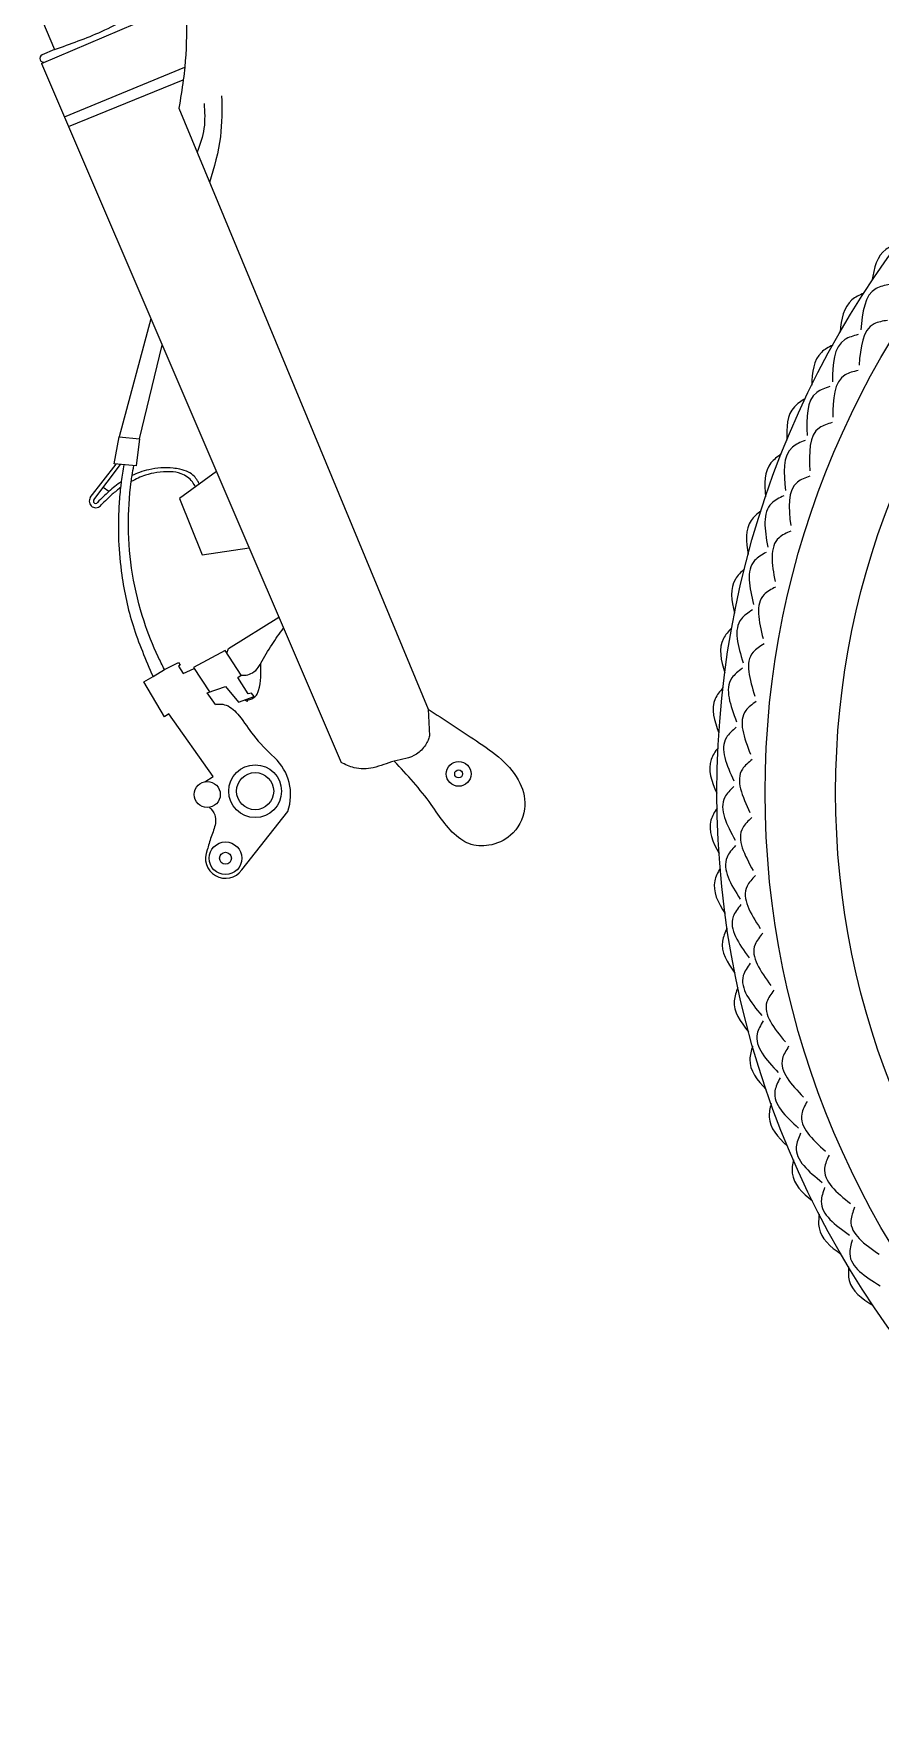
# Model space of a CAD drawing. Header units: millimetres. Extents: x -1429 to 1321, y -166 to 996.
# Drawn here: x 378 to 693, y -61 to 564 of the extents above; entities that cross this region are included whole.
import ezdxf

# ---------------------------------------------------------------- set-up
doc = ezdxf.new("R2010")
doc.units = ezdxf.units.MM
doc.layers.add('ceco.net 419 bike wheels', color=7, linetype='Continuous')
doc.layers.add('ceco.net 419 frame', color=7, linetype='Continuous')

msp = doc.modelspace()

# ---------------------------------------------------------------- linework, layer by layer
at = {"layer": 'ceco.net 419 bike wheels'}
for radius in [342.61, 324.72, 298.54]:
    msp.add_circle((974.58, 281.62), radius, dxfattribs=at)
for points, knots in [([(699.24, 485.51), (697.57, 484.93), (691.85, 482.65), (690.25, 476.51), (689.53, 471.69)], [1.290026, 1.290026, 1.290026, 1.290026, 6.384144, 19.446481, 19.446481, 19.446481, 19.446481]), ([(696.14, 470.32), (694.32, 469.96), (686.86, 468.48), (686.05, 459.92), (685.43, 453.45)], [0, 0, 0, 0, 5.278026, 21.651368, 21.651368, 21.651368, 21.651368]), ([(686.5, 467.06), (684.87, 466.38), (679.31, 463.73), (678.11, 457.5), (677.71, 452.64)], [1.290026, 1.290026, 1.290026, 1.290026, 6.384144, 19.446481, 19.446481, 19.446481, 19.446481]), ([(695.28, 456.99), (693.52, 456.7), (686.08, 455.47), (685.31, 446.89), (684.73, 440.33)], [0, 0, 0, 0, 5.072032, 21.445374, 21.445374, 21.445374, 21.445374]), ([(684.4, 451.7), (682.61, 451.22), (675.26, 449.27), (675.01, 440.67), (674.82, 434.17)], [0, 0, 0, 0, 5.278026, 21.651368, 21.651368, 21.651368, 21.651368]), ([(674.99, 447.82), (673.41, 447.03), (668.03, 444.03), (667.25, 437.73), (667.16, 432.86)], [1.290026, 1.290026, 1.290026, 1.290026, 6.384144, 19.446481, 19.446481, 19.446481, 19.446481]), ([(684.41, 438.34), (682.67, 437.94), (675.33, 436.23), (675.12, 427.61), (674.97, 421.04)], [0, 0, 0, 0, 5.072032, 21.445374, 21.445374, 21.445374, 21.445374]), ([(673.89, 432.36), (672.14, 431.77), (664.93, 429.33), (665.25, 420.74), (665.48, 414.24)], [0, 0, 0, 0, 5.278026, 21.651368, 21.651368, 21.651368, 21.651368]), ([(664.76, 427.87), (663.23, 426.98), (658.07, 423.63), (657.69, 417.3), (657.93, 412.43)], [1.290026, 1.290026, 1.290026, 1.290026, 6.384144, 19.446481, 19.446481, 19.446481, 19.446481]), ([(674.78, 419.03), (673.08, 418.51), (665.86, 416.33), (666.22, 407.72), (666.49, 401.14)], [0, 0, 0, 0, 5.072032, 21.445374, 21.445374, 21.445374, 21.445374]), ([(664.68, 412.37), (662.97, 411.66), (655.94, 408.76), (656.81, 400.21), (657.47, 393.74)], [0, 0, 0, 0, 5.278026, 21.651368, 21.651368, 21.651368, 21.651368]), ([(655.86, 407.3), (654.39, 406.31), (649.46, 402.62), (649.5, 396.28), (650.05, 391.44)], [1.290026, 1.290026, 1.290026, 1.290026, 6.384144, 19.446481, 19.446481, 19.446481, 19.446481]), ([(666.44, 399.13), (664.77, 398.5), (657.71, 395.85), (658.63, 387.28), (659.34, 380.74)], [0, 0, 0, 0, 5.072032, 21.445374, 21.445374, 21.445374, 21.445374]), ([(656.79, 391.82), (655.13, 391), (648.3, 387.65), (649.73, 379.17), (650.82, 372.76)], [0, 0, 0, 0, 5.278026, 21.651368, 21.651368, 21.651368, 21.651368]), ([(648.32, 386.18), (646.92, 385.1), (642.24, 381.1), (642.7, 374.78), (643.56, 369.98)], [1.290026, 1.290026, 1.290026, 1.290026, 6.384144, 19.446481, 19.446481, 19.446481, 19.446481]), ([(659.41, 378.72), (657.79, 377.99), (650.92, 374.88), (652.4, 366.39), (653.53, 359.91)], [0, 0, 0, 0, 5.072032, 21.445374, 21.445374, 21.445374, 21.445374]), ([(650.27, 370.8), (648.66, 369.88), (642.07, 366.08), (644.05, 357.72), (645.55, 351.39)], [0, 0, 0, 0, 5.278026, 21.651368, 21.651368, 21.651368, 21.651368]), ([(642.18, 364.62), (640.86, 363.45), (636.44, 359.15), (637.31, 352.87), (638.49, 348.14)], [1.290026, 1.290026, 1.290026, 1.290026, 6.384144, 19.446481, 19.446481, 19.446481, 19.446481]), ([(653.74, 357.9), (652.16, 357.06), (645.51, 353.51), (647.54, 345.14), (649.1, 338.74)], [0, 0, 0, 0, 5.072032, 21.445374, 21.445374, 21.445374, 21.445374]), ([(645.13, 349.4), (643.58, 348.37), (637.26, 344.16), (639.78, 335.94), (641.69, 329.72)], [0, 0, 0, 0, 5.278026, 21.651368, 21.651368, 21.651368, 21.651368]), ([(637.46, 342.7), (636.22, 341.45), (632.1, 336.87), (633.38, 330.66), (634.86, 326.02)], [1.290026, 1.290026, 1.290026, 1.290026, 6.384144, 19.446481, 19.446481, 19.446481, 19.446481]), ([(649.44, 336.75), (647.92, 335.81), (641.51, 331.83), (644.09, 323.61), (646.06, 317.33)], [0, 0, 0, 0, 5.072032, 21.445374, 21.445374, 21.445374, 21.445374]), ([(641.4, 327.71), (639.93, 326.58), (633.89, 321.96), (636.95, 313.92), (639.26, 307.84)], [0, 0, 0, 0, 5.278026, 21.651368, 21.651368, 21.651368, 21.651368]), ([(634.19, 320.52), (633.03, 319.19), (629.22, 314.35), (630.9, 308.24), (632.69, 303.71)], [1.290026, 1.290026, 1.290026, 1.290026, 6.384144, 19.446481, 19.446481, 19.446481, 19.446481]), ([(646.53, 315.37), (645.08, 314.33), (638.94, 309.94), (642.05, 301.9), (644.42, 295.77)], [0, 0, 0, 0, 5.072032, 21.445374, 21.445374, 21.445374, 21.445374]), ([(639.1, 305.82), (637.7, 304.6), (631.98, 299.59), (635.56, 291.77), (638.26, 285.86)], [0, 0, 0, 0, 5.278026, 21.651368, 21.651368, 21.651368, 21.651368]), ([(632.37, 298.18), (631.31, 296.77), (627.82, 291.7), (629.9, 285.7), (631.97, 281.3)], [1.290026, 1.290026, 1.290026, 1.290026, 6.384144, 19.446481, 19.446481, 19.446481, 19.446481]), ([(645.02, 293.84), (643.64, 292.71), (637.81, 287.93), (641.44, 280.11), (644.21, 274.15)], [0, 0, 0, 0, 5.072032, 21.445374, 21.445374, 21.445374, 21.445374]), ([(638.24, 283.82), (636.92, 282.52), (631.54, 277.15), (635.62, 269.58), (638.7, 263.85)], [0, 0, 0, 0, 5.278026, 21.651368, 21.651368, 21.651368, 21.651368]), ([(632.02, 275.76), (631.05, 274.29), (627.9, 268.99), (630.37, 263.15), (632.73, 258.89)], [1.290026, 1.290026, 1.290026, 1.290026, 6.384144, 19.446481, 19.446481, 19.446481, 19.446481]), ([(644.93, 272.26), (643.62, 271.04), (638.12, 265.89), (642.25, 258.33), (645.4, 252.55)], [0, 0, 0, 0, 5.072032, 21.445374, 21.445374, 21.445374, 21.445374]), ([(638.81, 261.82), (637.59, 260.43), (632.57, 254.72), (637.13, 247.43), (640.59, 241.92)], [0, 0, 0, 0, 5.278026, 21.651368, 21.651368, 21.651368, 21.651368]), ([(633.14, 253.37), (632.27, 251.83), (629.47, 246.35), (632.31, 240.68), (634.95, 236.58)], [1.290026, 1.290026, 1.290026, 1.290026, 6.384144, 19.446481, 19.446481, 19.446481, 19.446481]), ([(646.25, 250.72), (645.03, 249.42), (639.87, 243.92), (644.48, 236.64), (648.01, 231.09)], [0, 0, 0, 0, 5.072032, 21.445374, 21.445374, 21.445374, 21.445374]), ([(640.83, 239.9), (639.69, 238.43), (635.06, 232.41), (640.09, 225.44), (643.9, 220.16)], [0, 0, 0, 0, 5.278026, 21.651368, 21.651368, 21.651368, 21.651368]), ([(635.72, 231.1), (634.95, 229.51), (632.51, 223.85), (635.72, 218.38), (638.62, 214.46)], [1.290026, 1.290026, 1.290026, 1.290026, 6.384144, 19.446481, 19.446481, 19.446481, 19.446481]), ([(648.97, 229.31), (647.84, 227.94), (643.05, 222.11), (648.13, 215.15), (652.01, 209.84)], [0, 0, 0, 0, 5.072032, 21.445374, 21.445374, 21.445374, 21.445374]), ([(644.27, 218.16), (643.24, 216.62), (639, 210.31), (644.48, 203.68), (648.62, 198.67)], [0, 0, 0, 0, 5.278026, 21.651368, 21.651368, 21.651368, 21.651368]), ([(639.75, 209.04), (639.08, 207.41), (637.03, 201.6), (640.58, 196.35), (643.73, 192.64)], [1.290026, 1.290026, 1.290026, 1.290026, 6.384144, 19.446481, 19.446481, 19.446481, 19.446481]), ([(653.09, 208.13), (652.05, 206.68), (647.65, 200.55), (653.18, 193.94), (657.4, 188.89)], [0, 0, 0, 0, 5.072032, 21.445374, 21.445374, 21.445374, 21.445374]), ([(649.13, 196.7), (648.2, 195.09), (644.39, 188.51), (650.29, 182.26), (654.75, 177.53)], [0, 0, 0, 0, 5.278026, 21.651368, 21.651368, 21.651368, 21.651368]), ([(645.21, 187.3), (644.66, 185.62), (642.98, 179.7), (646.88, 174.69), (650.26, 171.19)], [1.290026, 1.290026, 1.290026, 1.290026, 6.384144, 19.446481, 19.446481, 19.446481, 19.446481]), ([(658.58, 187.26), (657.64, 185.75), (653.65, 179.34), (659.6, 173.11), (664.14, 168.35)], [0, 0, 0, 0, 5.072032, 21.445374, 21.445374, 21.445374, 21.445374]), ([(655.38, 175.59), (654.56, 173.93), (651.18, 167.12), (657.48, 161.26), (662.24, 156.83)], [0, 0, 0, 0, 5.278026, 21.651368, 21.651368, 21.651368, 21.651368]), ([(652.09, 165.96), (651.64, 164.25), (650.36, 158.23), (654.57, 153.49), (658.18, 150.21)], [1.290026, 1.290026, 1.290026, 1.290026, 6.384144, 19.446481, 19.446481, 19.446481, 19.446481]), ([(665.43, 166.8), (664.59, 165.22), (661.03, 158.57), (667.37, 152.74), (672.22, 148.29)], [0, 0, 0, 0, 5.072032, 21.445374, 21.445374, 21.445374, 21.445374]), ([(663, 154.94), (662.28, 153.23), (659.36, 146.21), (666.03, 140.78), (671.07, 136.67)], [0, 0, 0, 0, 5.278026, 21.651368, 21.651368, 21.651368, 21.651368]), ([(660.34, 145.12), (660.01, 143.38), (659.12, 137.29), (663.64, 132.83), (667.45, 129.8)], [1.290026, 1.290026, 1.290026, 1.290026, 6.384144, 19.446481, 19.446481, 19.446481, 19.446481]), ([(673.6, 146.82), (672.87, 145.2), (669.75, 138.33), (676.46, 132.92), (681.58, 128.8)], [0, 0, 0, 0, 5.072032, 21.445374, 21.445374, 21.445374, 21.445374]), ([(671.95, 134.84), (671.35, 133.08), (668.9, 125.88), (675.9, 120.9), (681.2, 117.13)], [0, 0, 0, 0, 5.278026, 21.651368, 21.651368, 21.651368, 21.651368]), ([(683.06, 127.43), (682.44, 125.76), (679.78, 118.7), (686.82, 113.74), (692.21, 109.96)], [0, 0, 0, 0, 5.072032, 21.445374, 21.445374, 21.445374, 21.445374]), ([(669.94, 124.86), (669.72, 123.1), (669.24, 116.96), (674.03, 112.82), (678.04, 110.04)], [1.290026, 1.290026, 1.290026, 1.290026, 6.384144, 19.446481, 19.446481, 19.446481, 19.446481]), ([(682.2, 115.36), (681.71, 113.57), (679.74, 106.23), (687.05, 101.71), (692.59, 98.29)], [0, 0, 0, 0, 5.278026, 21.651368, 21.651368, 21.651368, 21.651368]), ([(680.85, 105.27), (680.74, 103.5), (680.66, 97.35), (685.72, 93.52), (689.9, 91.01)], [1.290026, 1.290026, 1.290026, 1.290026, 6.384144, 19.446481, 19.446481, 19.446481, 19.446481])]:
    msp.add_open_spline(points, degree=3, knots=knots, dxfattribs=at)
at = {"layer": 'ceco.net 419 frame'}
for p, q in [((381.07, 552.48), (415.98, 567.33)), ((385.87, 557.64), (381.26, 555.65)), ((381.07, 552.48), (492.32, 292.74)), ((432.05, 535.81), (524.68, 312.51)), ((421.72, 457.58), (409.95, 413.75)), ((417.44, 413.03), (425.92, 447.76)), ((408.08, 403.66), (409.95, 413.75)), ((409.95, 413.75), (417.44, 413.03)), ((417.44, 413.03), (416.18, 403)), ((399.19, 391.15), (408.75, 403.61)), ((400.47, 390.31), (410.38, 403.47)), ((416.18, 403), (408.08, 403.66)), ((446.04, 400.79), (432.32, 390.84)), ((406.09, 393.43), (403.91, 394.87)), ((432.32, 390.84), (440.73, 369.84)), ((440.73, 369.84), (458.18, 372.45)), ((422.48, 324.66), (426.73, 327.3)), ((524.68, 312.51), (525.21, 302.64))]:
    msp.add_line(p, q, dxfattribs=at)
for points in [[(329.46, 690.89), (385.87, 557.64)], [(389.57, 532.64), (434.25, 551.09)], [(391.11, 529.04), (433.73, 546.37)], [(449.88, 333.34), (450.48, 335.02), (469.21, 346.76)], [(445.75, 314.32), (442.64, 318.64), (449.38, 320.91), (454.24, 315.12), (460.05, 317.19), (459.1, 318.53), (457.87, 318.23), (453.95, 324.24), (455.26, 325.1), (449.25, 334.3), (437.56, 327.97), (443.49, 318.92)], [(426.73, 327.3), (431.89, 329.88), (432.53, 328.85), (431.97, 328.5), (433.68, 325.72), (437.81, 327.59)], [(441.68, 285.58), (444.8, 287.5), (428.4, 310.82), (426.73, 309.7), (419.12, 322.7), (422.48, 324.66)], [(455.45, 252.81), (472.52, 274.55)]]:
    msp.add_lwpolyline(points, dxfattribs=at)
for centre, radius in [((460.41, 282.05), 9.8), ((460.41, 282.05), 6.9), ((536.01, 288.49), 4.61), ((536.01, 288.49), 1.48), ((442.62, 280.83), 4.84), ((449.41, 257.14), 6.06), ((449.41, 257.14), 2.21)]:
    msp.add_circle(centre, radius, dxfattribs=at)
for centre, radius, start, end in [((381.82, 554.34), 1.42, 113.18577, 293.18577), ((401.23, 389.81), 2.44, 146.75853, 326.75853), ((401.16, 389.8), 0.853, 143.60682, 329.91023), ((454.91, 280.76), 18.68, 340.56777, 47.41505), ((449.4, 257.15), 7.44, 155.71284, 324.33051)]:
    msp.add_arc(centre, radius, start, end, dxfattribs=at)
for points, knots in [([(409.66, 650.13), (409.79, 650.13), (410.07, 650.12), (410.54, 649.95), (411.17, 649.37), (411.9, 647.71), (418.39, 636.75), (427.84, 617.07), (434.9, 584.97), (435.42, 561.66), (433.55, 544.4), (432.66, 539.33), (432.05, 535.81)], [0, 0, 0, 0, 0.393241, 0.833919, 1.452768, 2.916572, 6.198615, 39.788085, 67.655897, 104.303585, 109.046613, 119.739895, 119.739895, 119.739895, 119.739895]), ([(385.87, 557.64), (391.78, 559.71), (401.05, 562.95), (409.75, 567.47), (412.9, 569.11)], [0, 0, 0, 0, 18.746544, 29.391402, 29.391402, 29.391402, 29.391402]), ([(441.47, 537.6), (441.65, 534.48), (442.02, 528.24), (439.96, 522.36), (438.84, 519.44)], [0, 0, 0, 0, 9.267163, 18.540081, 18.540081, 18.540081, 18.540081]), ([(447.96, 540.45), (448.03, 535.35), (448.2, 524.39), (445.19, 513.87), (443.48, 508.25)], [0, 0, 0, 0, 15.211292, 32.68082, 32.68082, 32.68082, 32.68082]), ([(411.67, 403.37), (411.32, 401.28), (410.84, 398.47), (410.21, 393.32), (409.21, 381.76), (409.99, 364.38), (414.55, 343.03), (419.79, 330.9), (422.48, 324.66)], [0, 0, 0, 0, 6.338647, 8.556635, 15.576299, 41.134501, 60.386483, 80.707383, 80.707383, 80.707383, 80.707383]), ([(426.73, 327.3), (425.94, 328.86), (423, 334.63), (418.42, 346.29), (414.43, 362.53), (412.91, 380.04), (413.69, 392.31), (414.76, 399.83), (415.12, 401.82), (415.34, 403.07)], [0, 0, 0, 0, 5.264664, 19.423413, 37.479939, 55.222119, 71.961687, 74.211882, 78.014795, 78.014795, 78.014795, 78.014795]), ([(438.24, 395.13), (437.89, 395.76), (436.7, 397.89), (433.38, 400.29), (428.58, 400.87), (424.09, 400.61), (419.12, 399.5), (416.1, 397.97), (414.38, 397.09)], [0, 0, 0, 0, 2.153926, 7.308529, 11.434855, 16.45817, 20.793943, 26.576375, 26.576375, 26.576375, 26.576375]), ([(439.7, 396.19), (439.5, 396.6), (438.98, 397.66), (437.68, 399.25), (435.5, 400.9), (432.75, 401.7), (429.32, 402.19), (425.41, 402.29), (421.2, 401.68), (417.61, 400.64), (415.61, 399.73), (414.7, 399.32)], [0, 0, 0, 0, 1.378475, 3.512904, 6.099024, 9.446793, 11.960059, 16.524829, 21.107659, 24.685645, 27.68777, 27.68777, 27.68777, 27.68777]), ([(410.69, 397.11), (409.12, 395.92), (406.01, 393.55), (403.27, 390.76), (401.9, 389.37)], [0, 0, 0, 0, 5.88187, 11.717148, 11.717148, 11.717148, 11.717148]), ([(410.41, 394.91), (409.38, 394.07), (406.88, 392.06), (404.6, 389.8), (403.27, 388.48)], [0, 0, 0, 0, 3.978882, 9.61994, 9.61994, 9.61994, 9.61994]), ([(455.26, 325.1), (455.86, 325.1), (457.31, 325.09), (459.64, 325.98), (461.46, 327.67), (463.52, 331.43), (466.45, 336.42), (469.49, 340.63), (470.95, 342.64)], [0, 0, 0, 0, 1.784978, 4.345796, 7.256126, 9.026151, 17.173653, 24.610337, 24.610337, 24.610337, 24.610337]), ([(456.73, 316), (457.62, 315.29), (457.46, 315.91), (458.59, 316.08), (460.01, 316.74), (461.17, 317.95), (462.74, 322.18), (462.63, 326.12), (462.51, 329.57)], [0.889588, 0.889588, 0.889588, 0.889588, 1.406229, 2.579104, 4.261936, 6.022173, 7.447904, 17.645633, 17.645633, 17.645633, 17.645633]), ([(445.75, 314.32), (446.2, 314.36), (447.5, 314.5), (450.95, 313.97), (455.34, 309.44), (459.93, 301.98), (464.82, 297.19), (467.55, 294.51)], [0, 0, 0, 0, 1.350893, 3.94178, 10.12678, 19.157978, 30.517389, 30.517389, 30.517389, 30.517389]), ([(524.68, 312.52), (530.6, 308.68), (542.75, 300.81), (558.43, 289.89), (561.79, 274.85), (556.52, 265.28), (547.85, 261.35), (540.97, 261.75), (532.78, 266.35), (525.48, 278.77), (516.88, 288.06), (512.1, 293.22)], [0, 0, 0, 0, 21.444329, 43.993174, 53.795798, 64.867217, 73.692674, 81.158372, 84.528208, 101.487355, 122.689135, 122.689135, 122.689135, 122.689135]), ([(525.21, 302.64), (525.03, 302.08), (524.65, 300.88), (523.27, 298.38), (519.62, 294.42), (512.02, 293.71), (504.82, 290.35), (497.64, 290.18), (493.92, 291.97), (492.32, 292.74)], [0, 0, 0, 0, 1.738988, 3.770235, 8.549232, 17.175346, 25.410839, 32.42085, 37.702213, 37.702213, 37.702213, 37.702213]), ([(443.37, 276.05), (443.49, 275.96), (443.75, 275.75), (444.75, 274.76), (445.8, 272.82), (445.72, 269.09), (444.01, 265.14), (443.08, 261.83), (442.62, 260.21)], [0, 0, 0, 0, 0.45286, 0.992405, 4.223567, 6.662791, 11.941854, 16.98702, 16.98702, 16.98702, 16.98702])]:
    msp.add_open_spline(points, degree=3, knots=knots, dxfattribs=at)

doc.saveas('drawing.dxf')
